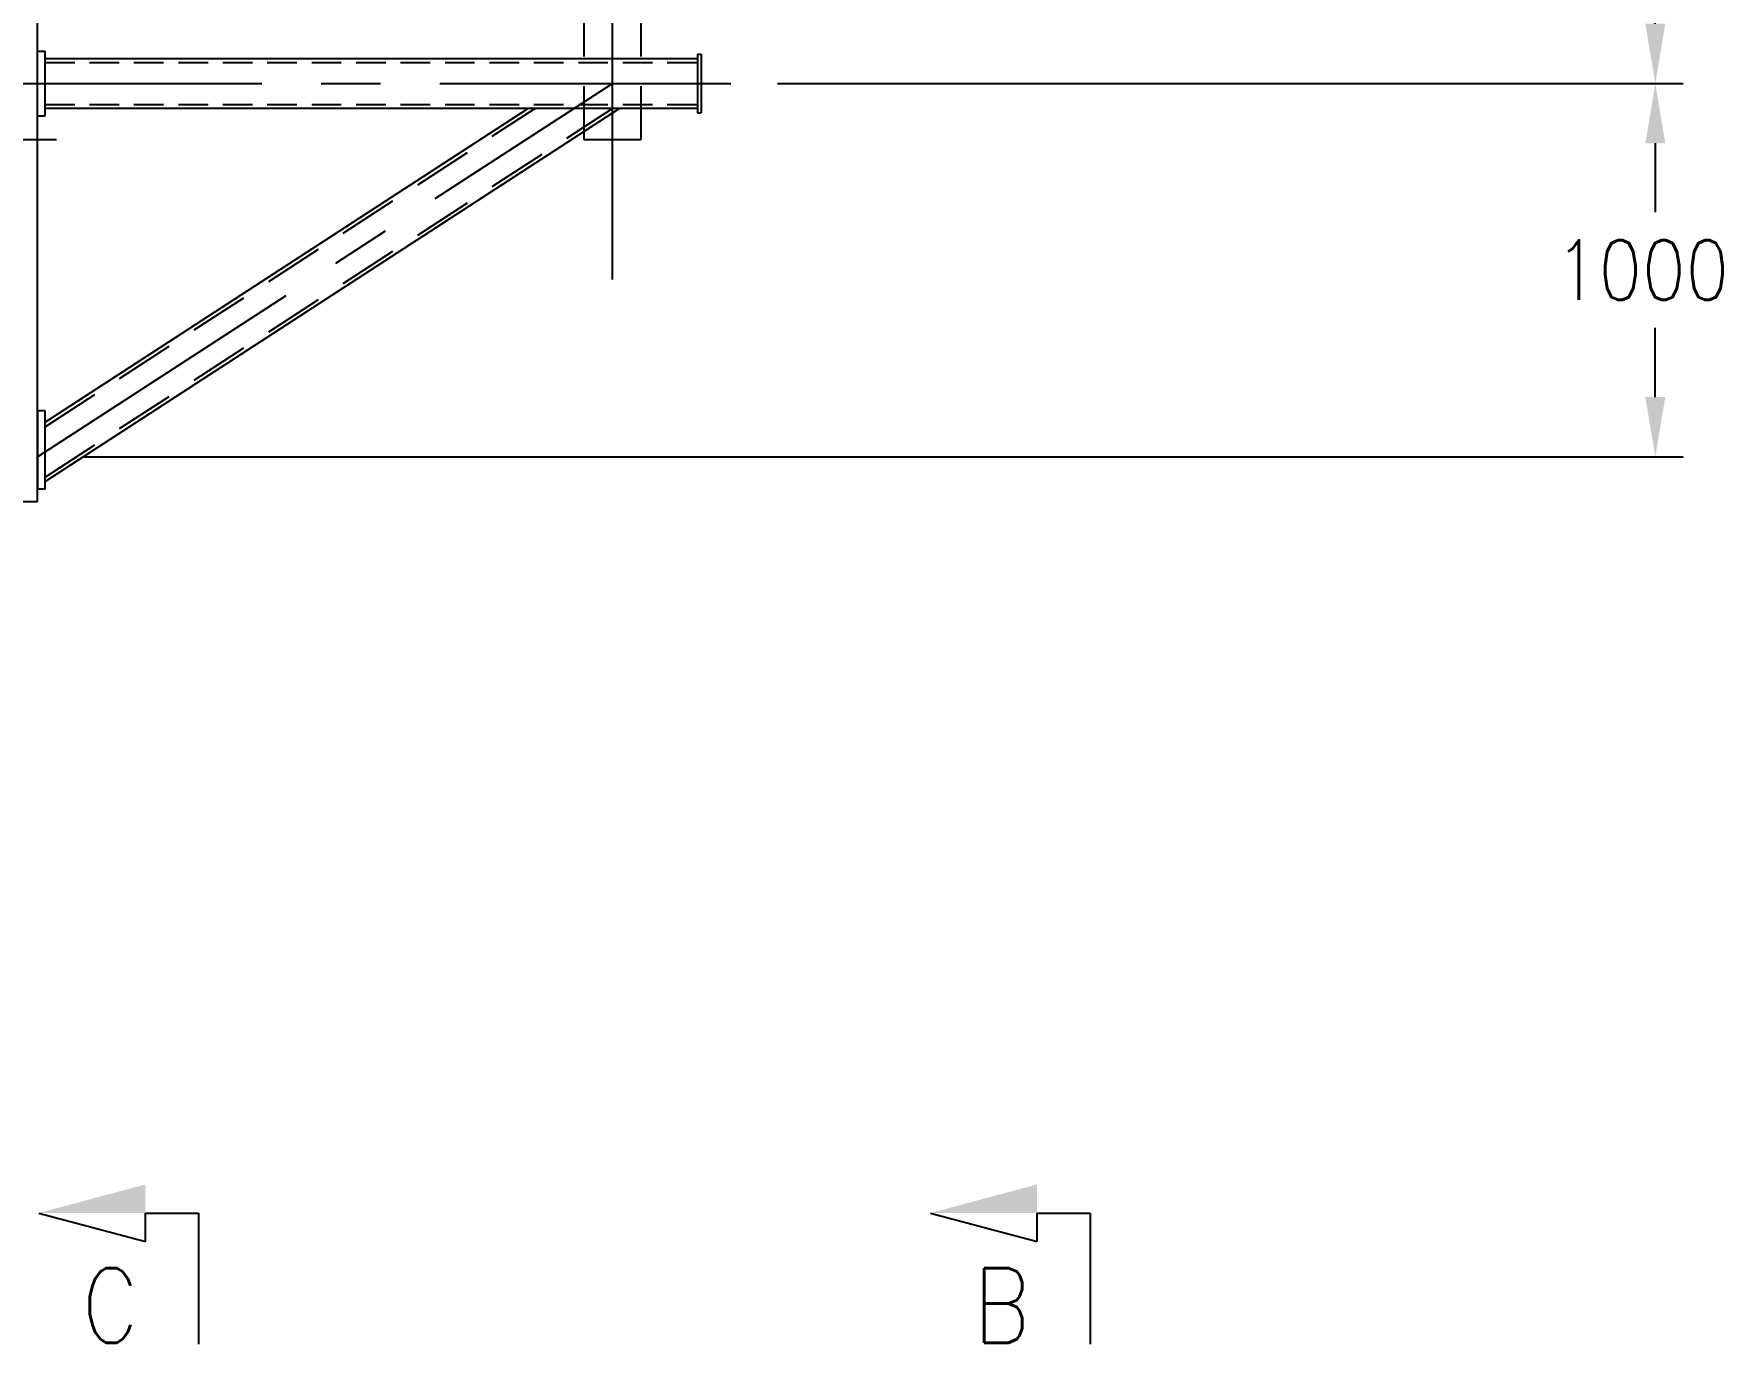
# Model space of a CAD drawing. Extents: x 0 to 45720, y 0 to 30480.
# Drawn here: x 13467 to 18001, y 17128 to 20638 of the extents above; entities that cross this region are included whole.
import ezdxf
from ezdxf.enums import TextEntityAlignment as Align

# ---------------------------------------------------------------- set-up
doc = ezdxf.new("R2010")
doc.units = 0
doc.header["$LTSCALE"] = 25
for name, pattern in [('CENTER', [50.8, 31.75, -6.35, 6.35, -6.35]), ('HIDDEN', [9.525, 6.35, -3.175]), ('HIDDEN2', [4.7625, 3.175, -1.5875])]:
    doc.linetypes.add(name, pattern=pattern)
doc.layers.get('DEFPOINTS').update_dxf_attribs({"linetype": 'CONTINUOUS'})
for name, color, linetype in [('EMS_CL', 1, 'CENTER'), ('EMS_DIM', 3, 'CONTINUOUS'), ('EMS_HF', 3, 'HIDDEN2'), ('EMS_HIDDEN', 3, 'HIDDEN'), ('EMS_OBJECT', 2, 'CONTINUOUS'), ('EMS_REV', 7, 'CONTINUOUS'), ('EMS_SECTIONARROWS', 7, 'CONTINUOUS')]:
    doc.layers.add(name, color=color, linetype=linetype)
doc.styles.add('EMS', font='Romans.shx', dxfattribs={"width": 0.85, "height": 160})
doc.dimstyles.get("Standard").update_dxf_attribs({"dimtxt": 2.5, "dimasz": 2.5, "dimexe": 1.25, "dimexo": 0.625, "dimtad": 1, "dimcen": 2.5, "dimazin": 3, "dimtfac": 1, "dimtmove": 0, "dimatfit": 3})

# ---------------------------------------------------------------- blocks, each defined once
blk = doc.blocks.new('*U111')
at = {"layer": 'EMS_DIM', "color": 0, "style": 'EMS', "width": 0.85}
blk.add_text('2700', height=160, dxfattribs=at).set_placement((17552, 21775.1))
blk = doc.blocks.new('*D18')
at = {"layer": 'DEFPOINTS', "color": 0}
for p in [(15322.2, 23205.1), (17811, 23205.1), (15334.5, 20505.1)]:
    blk.add_point(p, dxfattribs=at)
at = {"layer": 'EMS_DIM', "color": 0}
for p, q in [((15447.2, 23205.1), (17886, 23205.1)), ((17811, 23045.1), (17811, 22010.1)), ((17811, 20665.1), (17811, 21700.1)), ((15459.5, 20505.1), (17886, 20505.1))]:
    blk.add_line(p, q, dxfattribs=at)
for points in [[(17784.3, 23045.1), (17837.7, 23045.1), (17811, 23205.1)], [(17784.3, 20665.1), (17837.7, 20665.1), (17811, 20505.1)]]:
    blk.add_solid(points, dxfattribs=at)
at = {"layer": 'EMS_REV'}
blk.add_blockref('*U111', (0, 0), dxfattribs=at)
blk = doc.blocks.new('*U112')
at = {"layer": 'EMS_DIM', "color": 0, "style": 'EMS', "width": 0.85}
blk.add_text('1000', height=160, dxfattribs=at).set_placement((17542.2, 19925.1))
blk = doc.blocks.new('*D42')
at = {"layer": 'DEFPOINTS', "color": 0}
for p in [(15334.5, 20505.1), (17811, 20505.1), (13477, 19505.1)]:
    blk.add_point(p, dxfattribs=at)
at = {"layer": 'EMS_DIM', "color": 0}
for p, q in [((15459.5, 20505.1), (17886, 20505.1)), ((17811, 20345.1), (17811, 20160.1)), ((17811, 19665.1), (17811, 19850.1)), ((13602, 19505.1), (17886, 19505.1))]:
    blk.add_line(p, q, dxfattribs=at)
for points in [[(17784.3, 20345.1), (17837.7, 20345.1), (17811, 20505.1)], [(17784.3, 19665.1), (17837.7, 19665.1), (17811, 19505.1)]]:
    blk.add_solid(points, dxfattribs=at)
at = {"layer": 'EMS_REV'}
blk.add_blockref('*U112', (0, 0), dxfattribs=at)
blk = doc.blocks.new('ARROW')
at = {"layer": 'EMS_SECTIONARROWS', "color": 7}
for p, q in [((0, 0), (0, 0.2765)), ((-0.337, 0), (-0.112, 0.0603)), ((-0.112, 0.0603), (-0.112, 0)), ((-0.112, 0), (0, 0))]:
    blk.add_line(p, q, dxfattribs=at)
at = {"layer": 'EMS_SECTIONARROWS', "color": 3}
blk.add_solid([(-0.337, 0), (-0.112, -0.0603), (-0.112, 0)], dxfattribs=at)

msp = doc.modelspace()

# ---------------------------------------------------------------- linework, layer by layer
at = {"layer": 'EMS_CL'}
for p, q in [((15017.031, 19980.143), (15017.031, 23652.843)), ((13284.334, 20505.098), (15334.477, 20505.098)), ((13477.032, 19505.098), (15017.031, 20505.098)), ((8606.619, 20355.098), (13588.116, 20355.098))]:
    msp.add_line(p, q, dxfattribs=at)
at = {"layer": 'EMS_HF'}
for p, q in [((13497.032, 20561.598), (15244.644, 20561.598)), ((13497.032, 20448.598), (15244.644, 20448.598))]:
    msp.add_line(p, q, dxfattribs=at)
at = {"layer": 'EMS_HIDDEN'}
for p, q in [((14940.831, 23355.098), (14940.831, 20355.098)), ((15093.231, 23355.098), (15093.231, 20355.098)), ((13497.032, 19450.718), (15018.366, 20438.598)), ((13497.032, 19585.452), (14810.877, 20438.598)), ((14940.831, 20355.098), (15093.231, 20355.098))]:
    msp.add_line(p, q, dxfattribs=at)
at = {"layer": 'EMS_OBJECT'}
for p, q in [((13477.032, 19385.098), (13477.032, 24325.098)), ((13477.032, 20591.598), (13497.032, 20591.598)), ((13477.032, 20418.598), (13477.032, 20591.598)), ((13497.032, 20418.598), (13497.032, 20591.598)), ((15244.644, 20583.598), (15254.644, 20583.598)), ((15244.644, 20583.598), (15244.644, 20426.598)), ((15254.644, 20583.598), (15254.644, 20426.598)), ((13497.032, 20571.598), (15244.644, 20571.598)), ((13477.032, 20418.598), (13497.032, 20418.598)), ((13497.032, 20438.598), (15244.644, 20438.598)), ((13497.032, 19438.795), (15036.728, 20438.598)), ((13497.032, 19597.375), (14792.515, 20438.598)), ((15244.644, 20426.598), (15254.644, 20426.598)), ((13497.032, 19628.263), (13477.032, 19628.263)), ((13477.032, 19628.263), (13477.032, 19418.263)), ((13497.032, 19418.263), (13497.032, 19628.263)), ((13497.032, 19418.263), (13477.032, 19418.263)), ((8167.293, 19385.098), (13477.032, 19385.098))]:
    msp.add_line(p, q, dxfattribs=at)

# ---------------------------------------------------------------- block references
at = {"layer": 'EMS_SECTIONARROWS', "xscale": -1269.999999999982, "yscale": 1269.999999999982, "zscale": 1269.999999999982, "rotation": 180}
for p in [(13908.072, 17479.297), (16296.915, 17479.297)]:
    msp.add_blockref('ARROW', p, dxfattribs=at)

# ---------------------------------------------------------------- texts
at = {"layer": 'EMS_SECTIONARROWS', "color": 7, "style": 'EMS', "width": 0.85}
for s, p in [('C', (13671.369, 17231.953)), ('B', (16060.213, 17231.953))]:
    msp.add_text(s, height=200, dxfattribs=at).set_placement(p, align=Align.MIDDLE)

# ---------------------------------------------------------------- dimensions: what is measured, and where the dimension line sits
at = {"layer": 'EMS_DIM'}
for base, p1, p2, picture, middle in [((17810.998, 23205.098), (15334.477, 20505.098), (15322.186, 23205.098), '*D18', (17810.998, 21855.098)), ((17810.998, 20505.098), (13477.032, 19505.098), (15334.477, 20505.098), '*D42', (17810.998, 20005.098))]:
    dim = msp.add_linear_dim(base=base, p1=p1, p2=p2, angle=90, dimstyle='Standard', dxfattribs=at)
    dim.commit()
    dim.dimension.update_dxf_attribs({"geometry": picture, "text_midpoint": middle})

doc.saveas('drawing.dxf')
